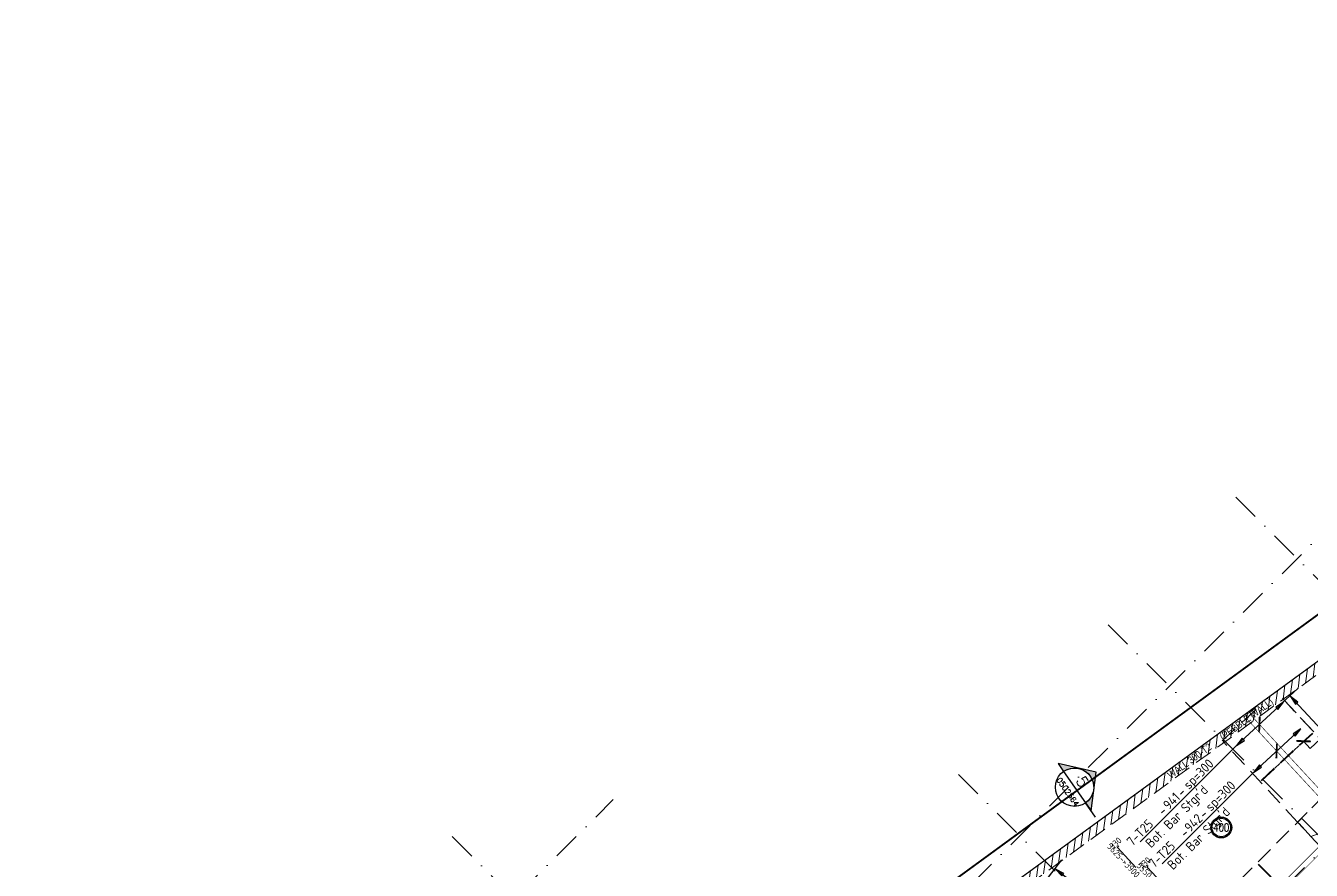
# Model space of a CAD drawing. Extents: x 660761725 to 1323371458, y 2734871439 to 5470067957.
# Drawn here: x 662179804 to 662215005, y 2735066667 to 2735089795 of the extents above; entities that cross this region are included whole.
import ezdxf
from ezdxf.enums import TextEntityAlignment as Align

# ---------------------------------------------------------------- set-up
doc = ezdxf.new("R2010")
doc.units = 0
for name, pattern in [('AXES', [1.95, 1.2, -0.25, 0.25, -0.25]), ('CENTER2', [28.575, 19.05, -3.175, 3.175, -3.175]), ('Hidden', [714.375, 476.25, -238.125]), ('sbp_axis_short', [10, 5, -2.5, 0, -2.5])]:
    doc.linetypes.add(name, pattern=pattern)
doc.layers.add('A-DETL', color=5, linetype='Continuous', lineweight=9, true_color=0x0000ff)
for name, color, linetype, lineweight in [('A-FLOR-PATT', 7, 'Continuous', 15), ('A-ROOF', 7, 'Continuous', 15), ('A-WALL', 7, 'Continuous', 15), ('A-WALL-IDEN', 7, 'Continuous', 9), ('S-GRID', 7, 'Continuous', 9), ('S-MATCH LNE', 5, 'CENTER2', 40)]:
    doc.layers.add(name, color=color, linetype=linetype, lineweight=lineweight)
for name, color, linetype in [('S-AXIS', 20, 'AXES'), ('S-DIMI', 100, 'Continuous'), ('S-IDEN', 221, 'Continuous'), ('S-LEVEL', 3, 'Continuous'), ('S-RBAR-T12', 151, 'Continuous'), ('S-RBAR-T25', 51, 'Continuous'), ('S-RDIMO', 8, 'Continuous'), ('S-RSYMB', 7, 'Continuous'), ('S-SCEL-INDT', 222, 'Continuous'), ('S-SIMPLETEXT', 7, 'Continuous'), ('S-TXT', 3, 'Continuous')]:
    doc.layers.add(name, color=color, linetype=linetype)
doc.styles.add('08437-0000-2-020-000R-0511-00$0$ROMANS', font='ROMANS.shx', dxfattribs={"width": 0.75})
doc.styles.add('Arial Narrow_1', font='ARIALN.TTF', dxfattribs={"height": 200})
doc.styles.add('ARMACAD', font='isocp.shx')
doc.styles.add('ROMANS', font='romans.shx')
doc.styles.add('ROMANT', font='romant')

# ---------------------------------------------------------------- blocks, each defined once
blk = doc.blocks.new('I am… All Range.')
at = {"layer": 'S-GRID', "color": 8, "linetype": 'sbp_axis_short', "lineweight": 13, "ltscale": 150}
for p, q in [((662613679.2, 2734523360.2), (662679782.7, 2734589463.8)), ((662618010.2, 2734519029.2), (662684113.8, 2734585132.8)), ((662660147.2, 2734573192.6), (662682689.9, 2734550649.9)), ((662656650.6, 2734569695.9), (662679193.2, 2734547153.3)), ((662652549.5, 2734565594.9), (662675093.5, 2734543052)), ((662607615.9, 2734529423.5), (662643100.4, 2734564908.1)), ((662638694.7, 2734563893), (662667314.1, 2734535273.6))]:
    blk.add_line(p, q, dxfattribs=at)
blk = doc.blocks.new('*U1143')
at = {"layer": 'S-SCEL-INDT'}
h = blk.add_hatch(color=256, dxfattribs=at)
edge = h.paths.add_edge_path()
edge.add_line((7, 0), (10.5, 0))
edge.add_line((10.5, 0), (0, 9.62))
edge.add_line((0, 9.62), (-10.5, 0))
edge.add_line((-10.5, 0), (-7, 0))
edge.add_arc((0, 0), 7, 0.0002, 180.0002, ccw=False)
at = {"layer": 'S-SCEL-INDT', "color": 2, "linetype": 'Continuous'}
blk.add_line((-7, 0), (7, 0), dxfattribs=at)
at = {"layer": 'S-SCEL-INDT'}
blk.add_line((13.41, 0), (7, 0), dxfattribs=at)
blk.add_lwpolyline([(7, 0), (10.5, 0), (0, 9.62), (-10.5, 0), (-7, 0, -1)], format="xyb", close=True, dxfattribs=at)
blk.add_circle((0, 0), 7, dxfattribs=at)
blk.add_circle((0, 0), 7, dxfattribs=at)
at = {"layer": 'S-SCEL-INDT', "linetype": 'Continuous', "style": 'ROMANT', "flags": 8}
for rotation in [359.9998, 0.0002]:
    blk.add_attdef('01', text='', height=4, rotation=rotation, dxfattribs=at).set_placement((0, 3.5), align=Align.MIDDLE_CENTER)
at = {"layer": 'S-SCEL-INDT', "color": 3, "linetype": 'Continuous', "style": 'ROMANS', "flags": 8}
for rotation in [359.9998, 0.0002]:
    blk.add_attdef('-', text='', height=2, rotation=rotation, dxfattribs=at).set_placement((0, -2.97), align=Align.MIDDLE_CENTER)
blk = doc.blocks.new('I am… Limitless.')
at = {"layer": 'S-TXT', "color": 134}
ref = blk.add_blockref('*U1143', (662368521, 2734565247), dxfattribs=dict(at, xscale=75.00000000000003, yscale=75.00000000000003, zscale=75.00000000000003, rotation=304.9491279412351))
ref.add_attrib('-', '0502564', dxfattribs={"layer": 'S-SCEL-INDT', "color": 3, "linetype": 'Continuous', "height": 150, "rotation": 304.9493, "style": 'ROMANS'}).set_placement((662368338, 2734565119), align=Align.MIDDLE_CENTER)
ref.add_attrib('01', '5', dxfattribs={"layer": 'S-SCEL-INDT', "linetype": 'Continuous', "height": 300, "rotation": 304.9493, "style": 'ROMANT'}).set_placement((662368736, 2734565397), align=Align.MIDDLE_CENTER)
blk = doc.blocks.new('*U89')
at = {"layer": 'S-IDEN', "color": 8}
for radius in [3.8, 3.4]:
    blk.add_circle((0, 0), radius, dxfattribs=at)
at = {"layer": 'S-IDEN', "color": 4, "style": '08437-0000-2-020-000R-0511-00$0$ROMANS', "width": 0.75, "flags": 8}
blk.add_attdef('100', text='', height=3, dxfattribs=at).set_placement((0, 0), align=Align.MIDDLE_CENTER)
blk = doc.blocks.new('I am… Atomic.')
at = {"layer": 'A-FLOR-PATT', "transparency": 33554600}
h = blk.add_hatch(dxfattribs=at)
h.set_pattern_fill('ANSI31', color=8, scale=50, angle=30, style=0)
edge = h.paths.add_edge_path()
edge.add_line((662389968, 2734579123), (662390008, 2734579503))
edge.add_line((662342115, 2734544593), (662390008, 2734579503))
edge.add_line((662363196, 2734559608), (662389968, 2734579123))
edge.add_line((662362418, 2734559041), (662363720, 2734559990))
edge.add_line((662346720, 2734547599), (662362784, 2734559308))
edge.add_line((662345822, 2734546943), (662347578, 2734548224))
edge.add_line((662342293, 2734544371), (662346307, 2734547298))
edge.add_line((662325865, 2734528371), (662342115, 2734544593))
edge.add_line((662340491, 2734542572), (662342150, 2734544229))
edge.add_line((662339422, 2734541505), (662341320, 2734543400))
edge.add_line((662336598, 2734538686), (662340137, 2734542219))
edge.add_line((662332706, 2734534801), (662336244, 2734538332))
edge.add_line((662332253, 2734534348), (662332783, 2734534877))
edge.add_line((662326312, 2734528418), (662332352, 2734534447))
edge.add_line((662325865, 2734528371), (662326312, 2734528418))
h = blk.add_hatch(dxfattribs=at)
h.set_pattern_fill('ANSI31', color=8, scale=50, angle=30, style=0)
edge = h.paths.add_edge_path()
edge.add_line((662389968, 2734579123), (662390008, 2734579503))
edge.add_line((662390179, 2734578973), (662393574, 2734576559))
edge.add_line((662390390, 2734578823), (662389968, 2734579123))
edge.add_line((662401600, 2734571260), (662390008, 2734579503))
edge.add_line((662401045, 2734570742), (662400997, 2734571281))
edge.add_line((662400997, 2734571281), (662391834, 2734577796))
edge.add_line((662401632, 2734570910), (662401600, 2734571260))
edge.add_line((662398386, 2734568087), (662401045, 2734570742))
edge.add_line((662378066, 2734545768), (662383150, 2734551353))
edge.add_line((662383150, 2734551353), (662388235, 2734556938))
edge.add_line((662388235, 2734556938), (662393319, 2734562522))
edge.add_line((662393319, 2734562522), (662398404, 2734568107))
edge.add_line((662377177, 2734544792), (662378390, 2734546124))
edge.add_line((662345220, 2734509691), (662350638, 2734515642))
edge.add_line((662350638, 2734515642), (662356056, 2734521594))
edge.add_line((662356056, 2734521594), (662361474, 2734527545))
edge.add_line((662361474, 2734527545), (662366893, 2734533496))
edge.add_line((662366893, 2734533496), (662372311, 2734539447))
edge.add_line((662372311, 2734539447), (662377729, 2734545399))
edge.add_line((662345268, 2734509156), (662400082, 2734569363))
edge.add_line((662401419, 2734570691), (662400941, 2734570214))
edge.add_line((662400082, 2734569363), (662401632, 2734570910))
h = blk.add_hatch(dxfattribs=at)
h.set_pattern_fill('ANSI31', color=8, scale=50, angle=30, style=0)
edge = h.paths.add_edge_path()
edge.add_line((662345468, 2734510143), (662345661, 2734509589))
edge.add_line((662345220, 2734509691), (662350638, 2734515642))
edge.add_line((662350638, 2734515642), (662356056, 2734521594))
edge.add_line((662356056, 2734521594), (662361474, 2734527545))
edge.add_line((662361474, 2734527545), (662366893, 2734533496))
edge.add_line((662366893, 2734533496), (662372311, 2734539447))
edge.add_line((662372311, 2734539447), (662377729, 2734545399))
edge.add_line((662345268, 2734509156), (662400082, 2734569363))
at = {"layer": 'A-DETL', "color": 8, "linetype": 'Hidden', "lineweight": 9}
blk.add_line((662363196, 2734559608), (662389968, 2734579123), dxfattribs=at)
at = {"layer": 'A-ROOF', "color": 8, "lineweight": 13}
blk.add_line((662389681, 2734579265), (662342119, 2734544587), dxfattribs=at)
at = {"layer": 'A-WALL', "color": 8, "lineweight": 13}
blk.add_line((662342115, 2734544593), (662390008, 2734579503), dxfattribs=at)
at = {"layer": 'S-MATCH LNE', "ltscale": 50, "const_width": 50}
blk.add_lwpolyline([(662361713, 2734560134), (662392635, 2734582718)], dxfattribs=at)
at = {"layer": 'S-LEVEL', "xscale": 74.99999999999999, "yscale": 75.00000001090066, "zscale": 74.99999999999999}
blk.add_blockref('*U89', (662372538, 2734564144), dxfattribs=at).add_auto_attribs({'100': '400'})
at = {"layer": 'A-WALL-IDEN', "color": 8, "char_height": 200, "attachment_point": 1, "rotation": 36.144, "style": 'Arial Narrow_1'}
for s, insert, width in [('(PEBBLE WALL)', (662372469, 2734566679), 2172.57), ('WALL 300-T2', (662371039, 2734565634), 1771.73)]:
    blk.add_mtext(s, dxfattribs=dict(at, insert=insert, width=width))
blk = doc.blocks.new('I am… Domination.')
at = {"layer": 'S-RDIMO', "color": 9, "linetype": 'Hidden', "lineweight": 9}
for p, q in [((662377917, 2734567595), (662370291, 2734559934)), ((662376040, 2734565710), (662374215, 2734567683)), ((662374215, 2734567683), (662376040, 2734565710)), ((662372565, 2734566521), (662373316, 2734567216)), ((662373316, 2734567216), (662373490, 2734567377)), ((662374628, 2734564291), (662372589, 2734566495)), ((662375351, 2734565017), (662374628, 2734564291)), ((662374991, 2734563899), (662374628, 2734564291)), ((662374628, 2734564291), (662374991, 2734563899)), ((662376013, 2734564266), (662374991, 2734563899)), ((662375997, 2734564253), (662374995, 2734563894)), ((662374991, 2734563899), (662375252, 2734563617)), ((662374991, 2734563899), (662375252, 2734563617)), ((662374995, 2734563894), (662374991, 2734563899)), ((662374991, 2734563899), (662374995, 2734563894))]:
    blk.add_line(p, q, dxfattribs=at)
blk = doc.blocks.new('cadf_04')
at = {"color": 8, "const_width": 0.5}
blk.add_lwpolyline([(1.41, 1.41), (-1.41, -1.41)], dxfattribs=at)
blk = doc.blocks.new('*U977')
at = {"layer": 'S-RBAR-T12'}
for p, q in [((531274, -146809), (531274, -146318)), ((531288, -146809), (531288, -146318)), ((531274, -147521), (531274, -147030)), ((531288, -147521), (531288, -147030)), ((531274, -148233), (531274, -147742)), ((531288, -148233), (531288, -147742))]:
    blk.add_line(p, q, dxfattribs=at)
at = {"layer": 'S-RDIMO'}
for points in [[(531274, -146647), (531542, -146647), (531542, -146079)], [(531281, -146827), (531281, -147017)], [(531281, -147537), (531281, -147729)]]:
    blk.add_lwpolyline(points, dxfattribs=at)
blk.add_circle((531542, -146079), 100, dxfattribs=at)
at = {"layer": 'S-RDIMO', "xscale": -100, "yscale": 100, "zscale": 100, "rotation": 90}
blk.add_blockref('cadf_04', (531274, -146647), dxfattribs=at)
blk = doc.blocks.new('CADF_02')
at = {"color": 0}
blk.add_lwpolyline([(0, 0), (2.5, -0.42), (2.5, 0.42)], close=True, dxfattribs=at)
blk = doc.blocks.new('cadf_10')
at = {"color": 1}
for p, q in [((-4.16, 1.2), (-5.64, 1.2)), ((4.16, 1.2), (5.64, 1.2))]:
    blk.add_line(p, q, dxfattribs=at)
at = {"style": 'ARMACAD'}
for tag, p in [('$COM1', (-10.94, 2.54)), ('$COM2', (-9.76, -5.3))]:
    blk.add_attdef(tag, text='', height=3.5, dxfattribs=at).set_placement(p, align=Align.BOTTOM_RIGHT)
at = {"color": 1, "style": 'ARMACAD'}
blk.add_attdef('$NUM', text='', height=3.5, dxfattribs=at).set_placement((0, 0), align=Align.CENTER)
blk = doc.blocks.new('*U998', base_point=(662209719, 2735066948))
at = {"layer": 'S-RSYMB'}
blk.add_lwpolyline([(662209757, 2735067243), (662209725, 2735067214, 0.414214), (662209724, 2735067189), (662210219, 2735066654)], format="xyb", dxfattribs=at)
at = {"layer": 'S-RSYMB', "style": 'ARMACAD'}
for tag, rotation, p in [('D0', 42.7756, (662209663, 2735067313)), ('D1', 312.7756, (662209887, 2735066843))]:
    blk.add_attdef(tag, text='', height=180, rotation=rotation, dxfattribs=at).set_placement(p, align=Align.MIDDLE_CENTER)
blk = doc.blocks.new('*U999', base_point=(662210320, 2735066348))
at = {"layer": 'S-RSYMB'}
blk.add_lwpolyline([(662210345, 2735066635), (662210323, 2735066615, 0.414214), (662210323, 2735066599), (662210820, 2735066062)], format="xyb", dxfattribs=at)
at = {"layer": 'S-RSYMB', "style": 'ARMACAD'}
for tag, rotation, p in [('D0', 42.7756, (662210256, 2735066709)), ('D1', 312.7756, (662210487, 2735066252))]:
    blk.add_attdef(tag, text='', height=180, rotation=rotation, dxfattribs=at).set_placement(p, align=Align.MIDDLE_CENTER)
blk = doc.blocks.new('cadf_03')
at = {"color": 8}
blk.add_lwpolyline([(0, 3), (0, -3)], dxfattribs=at)
blk.add_blockref('CADF_02', (0.25, 0), dxfattribs=at)

msp = doc.modelspace()

# ---------------------------------------------------------------- linework, layer by layer
at = {"layer": 'S-RBAR-T25', "const_width": 16}
for points in [[(662211260.34277606, 2735063144.07883406), (662219745.34236503, 2735071629.64198494)], [(662209810.81961858, 2735061906.59848118), (662218295.81920683, 2735070392.16163111)]]:
    msp.add_lwpolyline(points, dxfattribs=at)
for points in [[(662213538.47591519, 2735071176.68859482), (662213372.95446587, 2735071023.54519892, 0.4142135624), (662213368.027946, 2735070896.71517801), (662215854.6445322, 2735068209.11395311)], [(662213416.43138075, 2735071087.72614479), (662213250.90993202, 2735070934.58274794, 0.4142135624), (662213245.98341238, 2735070807.75272608), (662217039.80968297, 2735066707.28457022)]]:
    msp.add_lwpolyline(points, format="xyb", dxfattribs=at)
at = {"layer": 'S-RDIMO'}
for p, q in [((662214245.98869884, 2735071273.02042723), (662212961.08716726, 2735070084.20661306)), ((662214417.483199, 2735071445.06804991), (662216135.78600299, 2735069587.88071394)), ((662214716.7908597, 2735070543.29352808), (662213431.88932884, 2735069354.47971392)), ((662212961.08716726, 2735070084.20661306), (662210322.56921005, 2735067445.51353693)), ((662213431.88932896, 2735069354.47971392), (662210922.84936512, 2735066845.27322102)), ((662207983.48917091, 2735066715.677773), (662210952.42908227, 2735064460.05614519))]:
    msp.add_line(p, q, dxfattribs=at)

# ---------------------------------------------------------------- block references
at = {"layer": 'S-AXIS'}
for name, p in [('I am… All Range.', (-447209.06556773, 503695.42974043)), ('I am… Atomic.', (-159998.44603682, 503695.42974043)), ('I am… Limitless.', (-159998.44603682, 503695.42974043)), ('I am… Domination.', (-159998.4460367, 503695.42974043))]:
    msp.add_blockref(name, p, dxfattribs=at)
at = {"layer": 'S-DIMI'}
for p, rotation in [((661961583.91024446, 2735559735.93387508), 312.7811478903833), ((662694004.44752693, 2735337748.65677214), 225.0075101404617)]:
    msp.add_blockref('*U977', p, dxfattribs=dict(at, rotation=rotation))
at = {"layer": 'S-RDIMO', "xscale": 100, "yscale": 100, "zscale": 100}
for name, p, rotation in [('cadf_03', (662214417.483199, 2735071445.06804991), 312.7755500029808), ('CADF_02', (662214245.98869884, 2735071273.02042723), 222.7755507223065), ('cadf_04', (662213585.37094271, 2735070661.8050971), 222.7755507320132), ('CADF_02', (662214716.79085994, 2735070543.29352808), 222.775550747012), ('CADF_02', (662212961.08716726, 2735070084.20661306), 42.77555072230653), ('cadf_04', (662214056.17310452, 2735069932.078197), 222.7755507029802), ('CADF_02', (662213431.88932896, 2735069354.47971392), 42.77555074701196), ('cadf_03', (662207983.48917091, 2735066715.677773), 322.7746195146735)]:
    msp.add_blockref(name, p, dxfattribs=dict(at, rotation=rotation))
at = {"layer": 'S-RSYMB'}
for name, p, values in [('*U998', (662209698.53244412, 2735067041.71658516, -0.00000001), {'D0': '330', 'D1': '3625->3900'}), ('*U999', (662210508.77346194, 2735066502.71477795, -0.00000001), {'D0': '330', 'D1': '5550->5825'})]:
    msp.add_blockref(name, p, dxfattribs=at).add_auto_attribs(values)
at = {"layer": 'S-SIMPLETEXT'}
ref = msp.add_blockref('cadf_10', (662211269.21779585, 2735068471.77710485), dxfattribs=dict(at, xscale=75.00000004320387, yscale=75, zscale=75, rotation=45.00190132959804))
ref.add_attrib('$NUM', '941', dxfattribs={"color": 1, "height": 262.5, "rotation": 45.0019028912, "style": 'ARMACAD', "flags": 2}).set_placement((662211269.21779585, 2735068471.77710485), align=Align.CENTER)
ref.add_attrib('$COM1', '7-T25         sp=300', dxfattribs={"height": 262.5, "rotation": 45.0019028912, "style": 'ARMACAD', "flags": 2}).set_placement((662212354.77465117, 2735069557.4060092), align=Align.RIGHT)
ref = msp.add_blockref('cadf_10', (662211869.4979502, 2735067871.53678894), dxfattribs=dict(at, xscale=75.00000000105842, yscale=75, zscale=75, rotation=45.00190136179694))
ref.add_attrib('$NUM', '942', dxfattribs={"color": 1, "height": 262.5, "rotation": 45.0019028912, "style": 'ARMACAD', "flags": 2}).set_placement((662211869.4979502, 2735067871.53678894), align=Align.CENTER)
ref.add_attrib('$COM1', '7-T25         sp=300', dxfattribs={"height": 262.5, "rotation": 45.0019028912, "style": 'ARMACAD', "flags": 2}).set_placement((662212955.05480468, 2735068957.16569424), align=Align.RIGHT)

# ---------------------------------------------------------------- texts
at = {"layer": 'S-SIMPLETEXT', "style": 'ARMACAD'}
for p in [(662212202.62035179, 2735068837.45473289), (662212802.90050495, 2735068237.21441793)]:
    msp.add_text("Bot. Bar Stgr'd", height=262.5, rotation=44.8340270243, dxfattribs=at).set_placement(p, align=Align.RIGHT)

doc.saveas('drawing.dxf')
